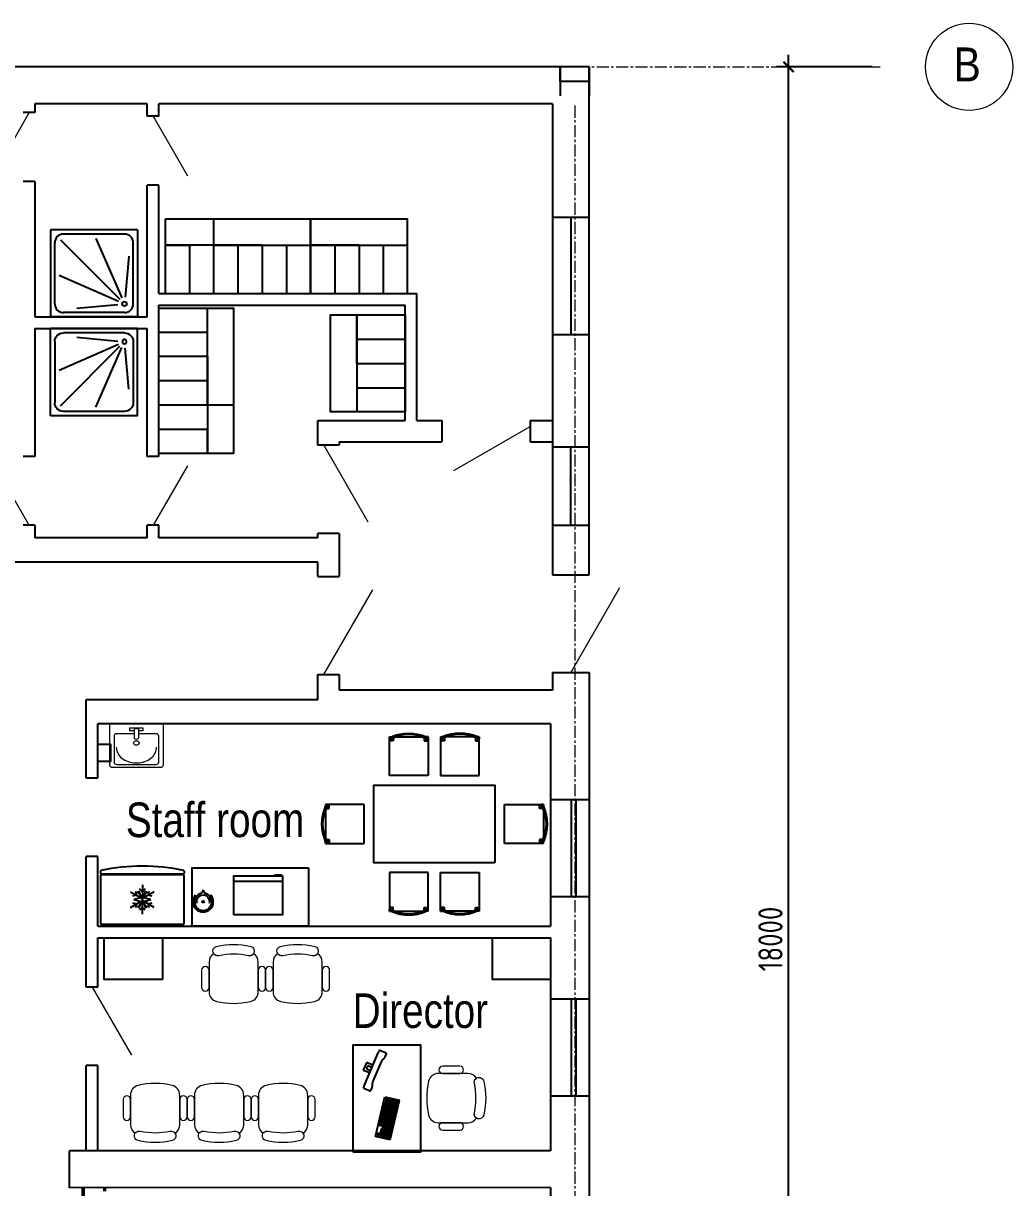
# Model space of a CAD drawing. Header units: millimetres. Extents: x 18087 to 88242, y 6810 to 56435.
# Drawn here: x 78032 to 88242, y 29670 to 41686 of the extents above; entities that cross this region are included whole.
import ezdxf
from ezdxf.enums import TextEntityAlignment as Align

# ---------------------------------------------------------------- set-up
doc = ezdxf.new("R2010")
doc.units = ezdxf.units.MM
doc.linetypes.add('CENTER', pattern=[2, 1.25, -0.25, 0.25, -0.25])
for name, color, linetype, lineweight in [('axis 2', 40, 'CENTER', 9), ('dim', 4, 'Continuous', 20), ('door', 9, 'Continuous', 9)]:
    doc.layers.add(name, color=color, linetype=linetype, lineweight=lineweight)
for name, color, linetype in [('sanitary', 4, 'Continuous'), ('Tehnologia', 4, 'Continuous'), ('Tehnologiya', 4, 'Continuous'), ('txt', 7, 'Continuous'), ('wall', 5, 'Continuous')]:
    doc.layers.add(name, color=color, linetype=linetype)
doc.styles.add('Arial', font='arial.ttf', dxfattribs={"width": 0.8, "height": 1.75})
doc.styles.add('ESKD', font='GOTHIC.TTF', dxfattribs={"width": 0.9})
doc.styles.add('GOST 2.304', font='CS_Gost2304.shx')
doc.styles.get("Standard").update_dxf_attribs({"font": 'arial.ttf'})
doc.dimstyles.new('SPDS$0', dxfattribs={"dimscale": 100, "dimtxt": 2.5, "dimasz": 1.5, "dimexe": 1.25, "dimexo": 0.625, "dimtad": 1, "dimdec": 0, "dimrnd": 0.001, "dimtxsty": 'GOST 2.304', "dimblk": 'ARCHTICK', "dimcen": 1.5, "dimdle": 1.25, "dimadec": 0, "dimazin": 2, "dimtfac": 0.75, "dimtdec": 0, "dimtmove": 1, "dimatfit": 0, "dimfxl": 1, "dimtolj": 1, "dimarcsym": 0})

# ---------------------------------------------------------------- blocks, each defined once
blk = doc.blocks.new('_ARCHTICK')
at = {"color": 0, "linetype": 'ByBlock', "const_width": 0.15}
blk.add_lwpolyline([(-0.354, -0.354), (0.354, 0.354)], dxfattribs=at)
blk = doc.blocks.new('*D471')
at = {"layer": 'Defpoints', "color": 0, "ltscale": 125, "transparency": 16777216}
for p in [(85929, 41236), (86853, 41236), (85929, 23236)]:
    blk.add_point(p, dxfattribs=at)
at = {"layer": 'dim', "color": 0, "lineweight": -2, "ltscale": 125, "transparency": 16777216}
for p, q in [((85929, 23111), (85929, 41361)), ((86790, 41236), (85804, 41236)), ((85867, 23236), (85804, 23236))]:
    blk.add_line(p, q, dxfattribs=at)
at = {"layer": 'dim', "color": 0, "lineweight": -2, "ltscale": 125, "transparency": 16777216, "xscale": 150, "yscale": 150, "zscale": 150}
for p, rotation in [((85929, 41236), 90), ((85929, 23236), 270)]:
    blk.add_blockref('_ARCHTICK', p, dxfattribs=dict(at, rotation=rotation))
at = {"layer": 'dim', "color": 0, "ltscale": 125, "transparency": 16777216, "insert": (85742, 32236), "char_height": 250, "attachment_point": 5, "rotation": 90, "style": 'GOST 2.304'}
blk.add_mtext('\\A1;18000', dxfattribs=at)
blk = doc.blocks.new('refr')
at = {"color": 0}
for p, q in [((0.0245, 0.215), (0.0375, 0.215)), ((0.04, -0.2125), (0.04, 0.2125)), ((0.1324, 0.0608), (0.1675, 0)), ((0.2126, 0.0608), (0.1775, 0)), ((0.0973, 0), (0.1675, 0)), ((0.1324, -0.0608), (0.1675, 0)), ((0.1775, 0), (0.1675, 0)), ((0.2477, 0), (0.1775, 0)), ((0.2126, -0.0608), (0.1775, 0)), ((0.0245, -0.215), (0.0375, -0.215))]:
    blk.add_line(p, q, dxfattribs=at)
blk.add_lwpolyline([(0.3, -0.2125), (0.3, 0.2125, 0.414214), (0.2975, 0.215), (0.0475, 0.215, 0.414214), (0.045, 0.2125), (0.045, -0.2125, 0.414214), (0.0475, -0.215), (0.2975, -0.215, 0.414214)], format="xyb", close=True, dxfattribs=at)
for points in [[(0.1173, 0.0151), (0.1324, 0), (0.1173, -0.0151)], [(0.1729, 0.0438), (0.1631, 0.0075), (0.1269, 0.0172)], [(0.1555, 0.0511), (0.1499, 0.0304), (0.1293, 0.0359)], [(0.1323, 0.0265), (0.1588, 0), (0.1323, -0.0265)], [(0.2181, 0.0172), (0.1819, 0.0075), (0.1721, 0.0438)], [(0.2127, 0.0265), (0.1862, 0), (0.2127, -0.0265)], [(0.2157, 0.0359), (0.1951, 0.0304), (0.1895, 0.0511)], [(0.2277, 0.0151), (0.2126, 0), (0.2277, -0.0151)], [(0.1269, -0.0172), (0.1631, -0.0075), (0.1729, -0.0438)], [(0.1293, -0.0359), (0.1499, -0.0304), (0.1555, -0.0511)], [(0.1721, -0.0438), (0.1819, -0.0075), (0.2181, -0.0172)], [(0.1895, -0.0511), (0.1951, -0.0304), (0.2157, -0.0359)]]:
    blk.add_lwpolyline(points, dxfattribs=at)
for centre, radius, start, end in [((1.0376, 0), 1.0376, 168.15448, 191.84552), ((0.0245, 0.2125), 0.0025, 90, 168.68217), ((0.0375, 0.2125), 0.0025, 0, 90), ((0.0245, -0.2125), 0.0025, 191.31783, 270), ((0.0375, -0.2125), 0.0025, 270, 0)]:
    blk.add_arc(centre, radius, start, end, dxfattribs=at)
blk = doc.blocks.new('SYMBOL_Tisch_3_2D')
blk.add_lwpolyline([(-0.625, 0.4), (0.625, 0.4), (0.625, -0.4), (-0.625, -0.4), (-0.625, 0.4)])
blk = doc.blocks.new('SYMBOL_Stuhl_1_2D')
at = {"extrusion": (-1, 1.22461e-16, -3.67382e-16)}
for p, q in [((-0.4, 0.2), (-0.4, 0.18)), ((-0.4, -0.2), (-0.4, -0.18))]:
    blk.add_line(p, q, dxfattribs=at)
at = {"extrusion": (-2.44921e-16, 1, 0)}
blk.add_line((-0.4, 0.2), (-0.38, 0.2), dxfattribs=at)
for p, q in [((-0.4, 0.2), (-0.4, 0.18)), ((-0.4, 0.2), (-0.38, 0.2)), ((0, 0.2), (-0.4, 0.2)), ((-0.38, 0.18), (-0.4, 0.18)), ((-0.4, 0.139), (-0.4, -0.139)), ((-0.391, 0.16), (-0.36, 0.16)), ((-0.38, 0.18), (-0.38, 0.2)), ((0, -0.2), (0, 0.2)), ((-0.38, -0.18), (-0.4, -0.18)), ((-0.4, -0.2), (-0.4, -0.18)), ((-0.4, -0.2), (-0.38, -0.2)), ((-0.4, -0.2), (0, -0.2)), ((-0.391, -0.16), (-0.36, -0.16)), ((-0.38, -0.18), (-0.38, -0.2))]:
    blk.add_line(p, q)
at = {"extrusion": (4.28077e-17, -0.998752, 0.049938)}
blk.add_line((-0.38, 0.18), (-0.4, 0.18), dxfattribs=at)
blk.add_line((-0.38, 0.18), (-0.4, 0.18), dxfattribs=at)
at = {"extrusion": (0.998752, 2.44616e-16, 0.049938)}
blk.add_line((-0.38, 0.18), (-0.38, 0.2), dxfattribs=at)
at = {"extrusion": (0.998752, 1.22308e-16, 0.049938)}
blk.add_line((-0.36, 0.16), (-0.36, 0.2), dxfattribs=at)
at = {"extrusion": (-7.95001e-17, 0.998752, 0.049938)}
blk.add_line((-0.38, -0.18), (-0.4, -0.18), dxfattribs=at)
at = {"extrusion": (-1.83691e-16, -1, 0)}
blk.add_line((-0.4, -0.2), (-0.38, -0.2), dxfattribs=at)
at = {"extrusion": (0.998752, -1.22308e-16, 0.049938)}
for p, q in [((-0.38, -0.18), (-0.38, -0.2)), ((-0.36, -0.16), (-0.36, -0.2))]:
    blk.add_line(p, q, dxfattribs=at)
for centre, radius, start, end in [((0.013, 0), 0.451, 156.4498, 203.5502), ((-0.063, 0), 0.365, 150.4204, 209.575)]:
    blk.add_arc(centre, radius, start, end)
blk = doc.blocks.new('A$C29102424')
at = {"color": 0, "ltscale": 0.5, "yscale": 1000, "zscale": 1000}
for name, p, xscale, rotation in [('SYMBOL_Stuhl_1_2D', (-264, 500), -1000, 90), ('SYMBOL_Stuhl_1_2D', (264, 500), 1000, 270), ('SYMBOL_Tisch_3_2D', (0, 0), 1000, 180), ('SYMBOL_Stuhl_1_2D', (-264, -500), 1000, 90), ('SYMBOL_Stuhl_1_2D', (264, -500), -1000, 270)]:
    blk.add_blockref(name, p, dxfattribs=dict(at, xscale=xscale, rotation=rotation))
for p, xscale in [((-725, 0), 1000), ((725, 0), -1000)]:
    blk.add_blockref('SYMBOL_Stuhl_1_2D', p, dxfattribs=dict(at, xscale=xscale))
blk = doc.blocks.new('input_sink2.dwg')
at = {"color": 0, "linetype": 'Continuous', "lineweight": 0, "ltscale": 25.4}
for p, q in [((102, 203), (102, 22)), ((396, 230), (124, 230)), ((419, -203), (419, 203)), ((41, -67), (41, 67)), ((41, 67), (72, 67)), ((49, 22), (147, 22)), ((49, 22), (49, -22)), ((72, 67), (72, 22)), ((401, -10), (401, 10)), ((72, -67), (41, -67)), ((49, -22), (147, -22)), ((72, -22), (72, -67)), ((102, -22), (102, -203)), ((124, -230), (396, -230))]:
    blk.add_line(p, q, dxfattribs=at)
at = {"color": 0, "linetype": 'Continuous', "lineweight": 0, "ltscale": 25.4, "flags": 128}
blk.add_lwpolyline([(450, -248, -0.415724), (427, -275), (0, -275), (0, 275), (427, 275, -0.415724), (450, 248)], format="xyb", close=True, dxfattribs=at)
at = {"color": 0, "linetype": 'Continuous', "lineweight": 0, "ltscale": 25.4}
blk.add_arc((128, 0), 29.1, 310.9181, 49.0813, dxfattribs=at)
for centre, major_axis, start_param, end_param in [((124, 203), (0, 27.5), 6.283185, 7.853982), ((239, 10), (0, 198), 4.712388, 6.283186), ((396, 203), (0, 27.5), 4.712388, 6.283186), ((239, -10), (0, 198), 3.141592, 4.71239), ((124, -203), (0, 27.5), 1.570796, 3.141593), ((396, -203), (0, 27.5), 3.141592, 4.71239)]:
    blk.add_ellipse(centre, major_axis=major_axis, ratio=0.818182, start_param=start_param, end_param=end_param, dxfattribs=at)
blk.add_ellipse((196, 0), major_axis=(0, 28.4), ratio=0.818182, dxfattribs=at)
at = {"flags": 1}
for tag in ['Reference', 'Description', 'Type', 'Manufacturer', 'Model', 'Inventory_No.', 'Part_No.', 'Cost']:
    blk.add_attdef(tag, (0, -275), '', height=0.125, dxfattribs=at)
blk = doc.blocks.new('ACTRIX_134')
at = {"color": 0, "linetype": 'Continuous', "lineweight": 0, "ltscale": 25.4, "flags": 128}
for points in [[(6.92, 23.19, -1), (6.02, 19.39, 0.101392), (-6.02, 19.39, -1), (-6.92, 23.19, -0.116963)], [(-8.1, 20.2, 0.260446), (-10, 16.8), (-10, 4.7, 0.34754), (-6.92, 0.81, 0.116963), (6.92, 0.81, 0.34754), (10, 4.7), (10, 16.8, 0.260446), (8.1, 20.2, -0.313361), (6.02, 19.39, 0.101392), (-6.02, 19.39, -0.313361)], [(-13, 13.5), (-13, 6.5, 1), (-10, 6.5), (-10, 13.5, 1)], [(13, 13.5, 1), (10, 13.5), (10, 6.5, 1), (13, 6.5)]]:
    blk.add_lwpolyline(points, format="xyb", close=True, dxfattribs=at)
blk = doc.blocks.new('monitor')
at = {"linetype": 'Continuous'}
for p, q in [((165, 149), (166, 150)), ((165, 148), (165, 149)), ((165, 148), (165, 85)), ((166, 150), (168, 150)), ((252, 150), (168, 150)), ((194, 126), (195, 127)), ((194, 126), (194, 126)), ((194, 85), (194, 126)), ((194, 126), (194, 126)), ((195, 127), (197, 128)), ((197, 128), (199, 129)), ((201, 130), (199, 129)), ((201, 130), (204, 130)), ((204, 130), (207, 131)), ((207, 131), (213, 131)), ((213, 131), (216, 130)), ((216, 130), (219, 130)), ((219, 130), (221, 129)), ((221, 129), (223, 128)), ((223, 128), (225, 127)), ((225, 127), (226, 126)), ((226, 126), (226, 126)), ((226, 126), (226, 85)), ((226, 126), (226, 126)), ((252, 150), (254, 150)), ((254, 150), (255, 149)), ((255, 149), (255, 148)), ((255, 85), (255, 148)), ((0, 78), (1, 79)), ((0, 76), (0, 78)), ((0, 4), (0, 76)), ((0, 2), (0, 4)), ((1, 1), (0, 2)), ((1, 79), (2, 80)), ((3, 0), (1, 1)), ((2, 80), (4, 81)), ((5, 0), (3, 0)), ((4, 81), (6, 82)), ((6, 82), (8, 83)), ((8, 83), (11, 83)), ((11, 83), (15, 84)), ((15, 84), (19, 84)), ((19, 84), (24, 85)), ((19, 84), (19, 84)), ((24, 85), (28, 85)), ((28, 85), (392, 85)), ((41, 0), (39, 0)), ((44, 0), (41, 0)), ((47, 1), (44, 0)), ((45, 0), (44, 0)), ((49, 1), (47, 1)), ((51, 1), (49, 1)), ((53, 2), (51, 1)), ((67, 9), (53, 2)), ((53, 2), (53, 2)), ((68, 10), (67, 9)), ((72, 11), (68, 10)), ((76, 12), (72, 11)), ((81, 13), (76, 12)), ((86, 13), (81, 13)), ((92, 14), (86, 13)), ((99, 14), (92, 14)), ((317, 14), (99, 14)), ((322, 14), (317, 14)), ((329, 14), (322, 14)), ((335, 13), (329, 14)), ((340, 13), (335, 13)), ((345, 12), (340, 13)), ((349, 11), (345, 12)), ((352, 10), (349, 11)), ((367, 2), (352, 10)), ((368, 1), (367, 2)), ((370, 1), (368, 1)), ((372, 1), (370, 1)), ((375, 0), (372, 1)), ((375, 0), (376, 0)), ((378, 0), (376, 0)), ((381, 0), (378, 0)), ((383, 0), (381, 0)), ((392, 85), (396, 85)), ((396, 85), (401, 84)), ((401, 84), (405, 84)), ((405, 84), (409, 83)), ((409, 83), (412, 83)), ((412, 83), (414, 82)), ((414, 82), (416, 81)), ((417, 0), (415, 0)), ((418, 80), (416, 81)), ((419, 1), (417, 0)), ((418, 80), (419, 79)), ((420, 78), (419, 79)), ((420, 2), (419, 1)), ((420, 76), (420, 78)), ((420, 76), (420, 4)), ((420, 4), (420, 2)), ((420, 4), (420, 2)), ((39, 0), (5, 0)), ((415, 0), (383, 0))]:
    blk.add_line(p, q, dxfattribs=at)
blk = doc.blocks.new('keyb')
at = {"linetype": 'Continuous'}
for p, q in [((0, 155), (0, 0)), ((420, 155), (0, 155)), ((9, 122), (9, 141)), ((9, 141), (29, 141)), ((29, 122), (9, 122)), ((10, 140), (10, 123)), ((28, 140), (10, 140)), ((10, 123), (28, 123)), ((28, 123), (28, 140)), ((29, 141), (29, 122)), ((47, 122), (47, 141)), ((47, 141), (127, 141)), ((127, 122), (47, 122)), ((66, 140), (48, 140)), ((48, 140), (48, 123)), ((48, 123), (66, 123)), ((66, 123), (66, 140)), ((68, 140), (68, 123)), ((86, 140), (68, 140)), ((68, 123), (86, 123)), ((86, 123), (86, 140)), ((106, 140), (88, 140)), ((88, 140), (88, 123)), ((88, 123), (106, 123)), ((106, 123), (106, 140)), ((126, 140), (108, 140)), ((108, 140), (108, 123)), ((108, 123), (126, 123)), ((126, 123), (126, 140)), ((127, 141), (127, 122)), ((134, 141), (214, 141)), ((134, 122), (134, 141)), ((214, 122), (134, 122)), ((153, 140), (135, 140)), ((135, 140), (135, 123)), ((135, 123), (153, 123)), ((153, 123), (153, 140)), ((173, 140), (155, 140)), ((155, 140), (155, 123)), ((155, 123), (173, 123)), ((173, 123), (173, 140)), ((193, 140), (175, 140)), ((175, 140), (175, 123)), ((175, 123), (193, 123)), ((193, 123), (193, 140)), ((213, 140), (195, 140)), ((195, 140), (195, 123)), ((195, 123), (213, 123)), ((213, 123), (213, 140)), ((214, 141), (214, 122)), ((221, 122), (221, 141)), ((221, 141), (301, 141)), ((301, 122), (221, 122)), ((222, 140), (222, 123)), ((240, 140), (222, 140)), ((222, 123), (240, 123)), ((240, 123), (240, 140)), ((242, 140), (242, 123)), ((260, 140), (242, 140)), ((242, 123), (260, 123)), ((260, 123), (260, 140)), ((262, 140), (262, 123)), ((280, 140), (262, 140)), ((262, 123), (280, 123)), ((280, 123), (280, 140)), ((282, 140), (282, 123)), ((300, 140), (282, 140)), ((282, 123), (300, 123)), ((300, 123), (300, 140)), ((301, 141), (301, 122)), ((381, 141), (401, 141)), ((381, 122), (381, 141)), ((401, 122), (381, 122)), ((382, 140), (382, 123)), ((400, 140), (382, 140)), ((382, 123), (400, 123)), ((400, 123), (400, 140)), ((401, 141), (401, 122)), ((420, 0), (420, 155)), ((420, 0), (0, 0)), ((9, 13), (9, 114)), ((9, 114), (301, 114)), ((301, 13), (9, 13)), ((10, 113), (10, 94)), ((32, 113), (10, 113)), ((10, 94), (32, 94)), ((10, 92), (10, 74)), ((36, 92), (10, 92)), ((10, 74), (36, 74)), ((10, 72), (10, 54)), ((40, 72), (10, 72)), ((10, 54), (40, 54)), ((10, 52), (10, 34)), ((34, 52), (10, 52)), ((10, 34), (34, 34)), ((28, 32), (10, 32)), ((10, 32), (10, 14)), ((10, 14), (28, 14)), ((28, 14), (28, 32)), ((52, 32), (30, 32)), ((30, 32), (30, 14)), ((30, 14), (52, 14)), ((32, 94), (32, 113)), ((34, 94), (34, 113)), ((52, 113), (34, 113)), ((34, 94), (52, 94)), ((34, 34), (34, 52)), ((36, 92), (36, 74)), ((54, 52), (36, 52)), ((36, 52), (36, 34)), ((36, 34), (54, 34)), ((56, 92), (38, 92)), ((38, 92), (38, 74)), ((38, 74), (56, 74)), ((40, 54), (40, 72)), ((60, 72), (42, 72)), ((42, 72), (42, 54)), ((42, 54), (60, 54)), ((52, 94), (52, 113)), ((52, 14), (52, 32)), ((54, 113), (54, 94)), ((72, 113), (54, 113)), ((54, 94), (72, 94)), ((54, 52), (54, 34)), ((220, 32), (54, 32)), ((54, 32), (54, 14)), ((54, 14), (220, 14)), ((56, 92), (56, 74)), ((74, 52), (56, 52)), ((56, 52), (56, 34)), ((56, 34), (74, 34)), ((76, 92), (58, 92)), ((58, 92), (58, 74)), ((58, 74), (76, 74)), ((60, 54), (60, 72)), ((80, 72), (62, 72)), ((62, 72), (62, 54)), ((62, 54), (80, 54)), ((72, 94), (72, 113)), ((74, 94), (74, 113)), ((92, 113), (74, 113)), ((74, 94), (92, 94)), ((74, 34), (74, 52)), ((76, 92), (76, 74)), ((94, 52), (76, 52)), ((76, 52), (76, 34)), ((76, 34), (94, 34)), ((96, 92), (78, 92)), ((78, 92), (78, 74)), ((78, 74), (96, 74)), ((80, 54), (80, 72)), ((100, 72), (82, 72)), ((82, 72), (82, 54)), ((82, 54), (100, 54)), ((86, 14), (86, 32)), ((92, 94), (92, 113)), ((94, 94), (94, 113)), ((112, 113), (94, 113)), ((94, 94), (112, 94)), ((94, 34), (94, 52)), ((96, 92), (96, 74)), ((114, 52), (96, 52)), ((96, 52), (96, 34)), ((96, 34), (114, 34)), ((116, 92), (98, 92)), ((98, 92), (98, 74)), ((98, 74), (116, 74)), ((100, 54), (100, 72)), ((120, 72), (102, 72)), ((102, 72), (102, 54)), ((102, 54), (120, 54)), ((112, 94), (112, 113)), ((114, 94), (114, 113)), ((132, 113), (114, 113)), ((114, 94), (132, 94)), ((114, 34), (114, 52)), ((116, 92), (116, 74)), ((134, 52), (116, 52)), ((116, 52), (116, 34)), ((116, 34), (134, 34)), ((136, 92), (118, 92)), ((118, 92), (118, 74)), ((118, 74), (136, 74)), ((120, 54), (120, 72)), ((140, 72), (122, 72)), ((122, 72), (122, 54)), ((122, 54), (140, 54)), ((132, 94), (132, 113)), ((134, 94), (134, 113)), ((152, 113), (134, 113)), ((134, 94), (152, 94)), ((134, 34), (134, 52)), ((136, 92), (136, 74)), ((154, 52), (136, 52)), ((136, 52), (136, 34)), ((136, 34), (154, 34)), ((156, 92), (138, 92)), ((138, 92), (138, 74)), ((138, 74), (156, 74)), ((140, 54), (140, 72)), ((160, 72), (142, 72)), ((142, 72), (142, 54)), ((142, 54), (160, 54)), ((152, 94), (152, 113)), ((154, 94), (154, 113)), ((172, 113), (154, 113)), ((154, 94), (172, 94)), ((154, 34), (154, 52)), ((156, 92), (156, 74)), ((174, 52), (156, 52)), ((156, 52), (156, 34)), ((156, 34), (174, 34)), ((176, 92), (158, 92)), ((158, 92), (158, 74)), ((158, 74), (176, 74)), ((160, 54), (160, 72)), ((180, 72), (162, 72)), ((162, 72), (162, 54)), ((162, 54), (180, 54)), ((172, 94), (172, 113)), ((174, 94), (174, 113)), ((192, 113), (174, 113)), ((174, 94), (192, 94)), ((174, 34), (174, 52)), ((176, 92), (176, 74)), ((194, 52), (176, 52)), ((176, 52), (176, 34)), ((176, 34), (194, 34)), ((196, 92), (178, 92)), ((178, 92), (178, 74)), ((178, 74), (196, 74)), ((180, 54), (180, 72)), ((200, 72), (182, 72)), ((182, 72), (182, 54)), ((182, 54), (200, 54)), ((192, 94), (192, 113)), ((194, 94), (194, 113)), ((212, 113), (194, 113)), ((194, 94), (212, 94)), ((194, 34), (194, 52)), ((196, 92), (196, 74)), ((214, 52), (196, 52)), ((196, 52), (196, 34)), ((196, 34), (214, 34)), ((216, 92), (198, 92)), ((198, 92), (198, 74)), ((198, 74), (216, 74)), ((200, 54), (200, 72)), ((220, 72), (202, 72)), ((202, 72), (202, 54)), ((202, 54), (220, 54)), ((212, 94), (212, 113)), ((214, 113), (214, 94)), ((232, 113), (214, 113)), ((214, 94), (232, 94)), ((214, 52), (214, 34)), ((216, 92), (216, 74)), ((234, 52), (216, 52)), ((216, 52), (216, 34)), ((216, 34), (234, 34)), ((236, 92), (218, 92)), ((218, 92), (218, 74)), ((218, 74), (236, 74)), ((220, 54), (220, 72)), ((220, 14), (220, 32)), ((222, 72), (222, 54)), ((240, 72), (222, 72)), ((222, 54), (240, 54)), ((240, 32), (222, 32)), ((222, 32), (222, 14)), ((222, 14), (240, 14)), ((232, 94), (232, 113)), ((234, 94), (234, 113)), ((252, 113), (234, 113)), ((234, 94), (252, 94)), ((234, 34), (234, 52)), ((236, 92), (236, 74)), ((254, 52), (236, 52)), ((236, 52), (236, 34)), ((236, 34), (254, 34)), ((256, 92), (238, 92)), ((238, 92), (238, 74)), ((238, 74), (256, 74)), ((240, 54), (240, 72)), ((240, 14), (240, 32)), ((242, 72), (242, 54)), ((260, 72), (242, 72)), ((242, 54), (260, 54)), ((260, 32), (242, 32)), ((242, 32), (242, 14)), ((242, 14), (260, 14)), ((252, 94), (252, 113)), ((254, 94), (254, 113)), ((272, 113), (254, 113)), ((254, 94), (272, 94)), ((254, 34), (254, 52)), ((256, 92), (256, 74)), ((280, 52), (256, 52)), ((256, 52), (256, 34)), ((256, 34), (280, 34)), ((276, 92), (258, 92)), ((258, 92), (258, 74)), ((258, 74), (276, 74)), ((260, 54), (260, 72)), ((260, 14), (260, 32)), ((262, 72), (262, 54)), ((280, 72), (262, 72)), ((262, 54), (280, 54)), ((280, 32), (262, 32)), ((262, 32), (262, 14)), ((262, 14), (280, 14)), ((272, 94), (272, 113)), ((274, 113), (274, 94)), ((300, 113), (274, 113)), ((274, 94), (300, 94)), ((276, 74), (276, 92)), ((300, 92), (278, 92)), ((278, 92), (278, 74)), ((278, 74), (282, 74)), ((280, 54), (280, 72)), ((280, 34), (280, 52)), ((280, 14), (280, 32)), ((282, 74), (282, 54)), ((282, 54), (300, 54)), ((282, 52), (282, 34)), ((300, 52), (282, 52)), ((282, 34), (300, 34)), ((300, 32), (282, 32)), ((282, 32), (282, 14)), ((282, 14), (300, 14)), ((300, 94), (300, 113)), ((300, 54), (300, 92)), ((300, 34), (300, 52)), ((300, 14), (300, 32)), ((301, 114), (301, 13)), ((321, 13), (321, 114)), ((321, 114), (401, 114)), ((401, 13), (321, 13)), ((322, 113), (322, 94)), ((340, 113), (322, 113)), ((322, 94), (340, 94)), ((322, 92), (322, 74)), ((340, 92), (322, 92)), ((322, 74), (340, 74)), ((322, 72), (322, 54)), ((340, 72), (322, 72)), ((322, 54), (340, 54)), ((322, 52), (322, 34)), ((340, 52), (322, 52)), ((322, 34), (340, 34)), ((360, 32), (322, 32)), ((322, 32), (322, 14)), ((322, 14), (360, 14)), ((340, 94), (340, 113)), ((340, 74), (340, 92)), ((340, 54), (340, 72)), ((340, 34), (340, 52)), ((342, 113), (342, 94)), ((360, 113), (342, 113)), ((342, 94), (360, 94)), ((342, 92), (342, 74)), ((360, 92), (342, 92)), ((342, 74), (360, 74)), ((342, 72), (342, 54)), ((360, 72), (342, 72)), ((342, 54), (360, 54)), ((360, 52), (342, 52)), ((342, 52), (342, 34)), ((342, 34), (360, 34)), ((360, 94), (360, 113)), ((360, 74), (360, 92)), ((360, 54), (360, 72)), ((360, 34), (360, 52)), ((360, 14), (360, 32)), ((362, 113), (362, 94)), ((380, 113), (362, 113)), ((362, 94), (380, 94)), ((362, 92), (362, 74)), ((380, 92), (362, 92)), ((362, 74), (380, 74)), ((362, 72), (362, 54)), ((380, 72), (362, 72)), ((362, 54), (380, 54)), ((362, 52), (362, 34)), ((380, 52), (362, 52)), ((362, 34), (380, 34)), ((380, 32), (362, 32)), ((362, 32), (362, 14)), ((362, 14), (380, 14)), ((380, 94), (380, 113)), ((380, 74), (380, 92)), ((380, 54), (380, 72)), ((380, 34), (380, 52)), ((380, 14), (380, 32)), ((382, 113), (382, 94)), ((400, 113), (382, 113)), ((382, 94), (400, 94)), ((382, 92), (382, 74)), ((400, 92), (382, 92)), ((382, 74), (400, 74)), ((382, 72), (382, 54)), ((400, 72), (382, 72)), ((382, 54), (400, 54)), ((400, 52), (382, 52)), ((382, 52), (382, 14)), ((382, 14), (400, 14)), ((400, 94), (400, 113)), ((400, 74), (400, 92)), ((400, 54), (400, 72)), ((400, 14), (400, 52)), ((401, 114), (401, 13))]:
    blk.add_line(p, q, dxfattribs=at)
blk = doc.blocks.new('Dusche')
at = {"color": 0}
for p, q in [((0, 1000), (-1000, 1000)), ((-1000, 1000), (-1000, 0)), ((-150, 950), (-850, 950)), ((0, 1000), (0, 0)), ((-950, 150), (-950, 850)), ((-885, 885), (-203, 203)), ((-478, 900), (-180, 219)), ((-50, 150), (-50, 850)), ((-100, 695), (-143, 225)), ((-900, 478), (-219, 180)), ((-695, 100), (-225, 143)), ((0, 0), (-1000, 0)), ((-150, 50), (-850, 50))]:
    blk.add_line(p, q, dxfattribs=at)
blk.add_circle((-150, 150), 25, dxfattribs=at)
for centre, start, end in [((-850, 850), 90, 180), ((-150, 850), 0, 90), ((-850, 150), 180, 270), ((-150, 150), 270, 0)]:
    blk.add_arc(centre, 100, start, end, dxfattribs=at)

msp = doc.modelspace()

# ---------------------------------------------------------------- linework, layer by layer
at = {"layer": 'axis 2', "ltscale": 100}
for p, q in [((20949.1, 41235.5), (86891.6, 41235.5)), ((83722.4, 40835.5), (83722.4, 14077.8))]:
    msp.add_line(p, q, dxfattribs=at)
at = {"layer": 'axis 2', "color": 178, "linetype": 'ByBlock', "ltscale": 100, "true_color": 0x000000}
msp.add_circle((87791.6, 41235.5), 450, dxfattribs=at)
at = {"layer": 'door', "ltscale": 125}
for p, q in [((82474.3, 37070.5, 11726.9), (83262.4, 37525.5, 11726.9)), ((81132.4, 37330.5), (81587.4, 36542.5)), ((78092.4, 36505.5), (77737.4, 37120.4)), ((79726.9, 37120.4), (79371.9, 36505.5)), ((81132.4, 34965.5), (81637.4, 35840.2)), ((84185.6, 35859.9), (83680.6, 34985.2))]:
    msp.add_line(p, q, dxfattribs=at)
at = {"layer": 'door', "ltscale": 125, "elevation": 10030.6}
for points in [[(78092.4, 40763.3), (77737.4, 40148.4)], [(79371.9, 40725.5), (79726.9, 40110.7)]]:
    msp.add_lwpolyline(points, dxfattribs=at)
at = {"layer": 'door', "ltscale": 125}
msp.add_lwpolyline([(78742.4, 31739.7), (79147.4, 31038.2)], dxfattribs=at)
at = {"layer": 'sanitary', "lineweight": 25, "ltscale": 50}
for p, q in [((79996.7, 39665.5), (79496.7, 39665.5)), ((79496.7, 39665.5), (79496.7, 39395.5)), ((79996.7, 39395.5), (79496.7, 39395.5)), ((79496.7, 39395.5), (79746.7, 39395.5)), ((79496.7, 39395.5), (79496.7, 38895.5)), ((79746.7, 39395.5), (79746.7, 38895.5)), ((79996.7, 39395.5), (80996.7, 39395.5)), ((80496.7, 39395.5), (79996.7, 39395.5)), ((79996.7, 39395.5), (80246.7, 39395.5)), ((79996.7, 39395.5), (79996.7, 38895.5)), ((80246.7, 39395.5), (80246.7, 38895.5)), ((80496.7, 39395.5), (80496.7, 38895.5)), ((80746.7, 39395.5), (80746.7, 38895.5)), ((80996.7, 39395.5), (81996.7, 39395.5)), ((81496.7, 39395.5), (80996.7, 39395.5)), ((80996.7, 39395.5), (81246.7, 39395.5)), ((81246.7, 39395.5), (81246.7, 38895.5)), ((81496.7, 39395.5), (81496.7, 38895.5)), ((81746.7, 39395.5), (81746.7, 38895.5)), ((79931.9, 37745.5), (79931.9, 38745.5)), ((81472.4, 38675.5), (81472.4, 37675.5)), ((81472.4, 38175.5), (81472.4, 38675.5)), ((81472.4, 38675.5), (81472.4, 38425.5)), ((79931.9, 38495.5), (79431.9, 38495.5)), ((81472.4, 38425.5), (81972.4, 38425.5)), ((79931.9, 38245.5), (79431.9, 38245.5)), ((79931.9, 38245.5), (79931.9, 37745.5)), ((81472.4, 38175.5), (81972.4, 38175.5)), ((79931.9, 37995.5), (79431.9, 37995.5)), ((79931.9, 37745.5), (79931.9, 37995.5)), ((81472.4, 37925.5), (81972.4, 37925.5)), ((79931.9, 37745.5), (79931.9, 37245.5)), ((80201.9, 37745.5), (80201.9, 37245.5)), ((79931.9, 37495.5), (79431.9, 37495.5)), ((79931.9, 37245.5), (79931.9, 37495.5)), ((79931.9, 37245.5), (79431.9, 37245.5)), ((80201.9, 37245.5), (79931.9, 37245.5))]:
    msp.add_line(p, q, dxfattribs=at)
at = {"layer": 'sanitary', "linetype": 'Continuous', "ltscale": 0.8}
for p, q in [((80205.3, 32833), (80705.3, 32833)), ((80627.4, 32886.9), (80627.4, 32898.5)), ((80627.4, 32898.5), (80698.2, 32898.5)), ((80698.2, 32898.5), (80698.2, 32886.9)), ((79885.5, 32737.2), (79875, 32713)), ((79890.1, 32737.2), (79900.6, 32713)), ((79968.8, 32688.4), (79956.9, 32678.4))]:
    msp.add_line(p, q, dxfattribs=at)
at = {"layer": 'sanitary', "lineweight": 25, "ltscale": 50, "elevation": 0}
for points in [[(80996.7, 38895.5), (80996.7, 39665.5), (79996.7, 39665.5), (79996.7, 38895.5)], [(81996.7, 38895.5), (81996.7, 39665.5), (80996.7, 39665.5), (80996.7, 38895.5)], [(79431.9, 38745.5), (80201.9, 38745.5), (80201.9, 37745.5), (79431.9, 37745.5)], [(81972.4, 37675.5), (81202.4, 37675.5), (81202.4, 38675.5), (81972.4, 38675.5)]]:
    msp.add_lwpolyline(points, close=True, dxfattribs=at)
at = {"layer": 'sanitary', "elevation": 0}
msp.add_lwpolyline([(79496.7, 38895.5), (79996.7, 38895.5)], dxfattribs=at)
at = {"layer": 'sanitary', "lineweight": 25, "ltscale": 50, "elevation": 0}
msp.add_lwpolyline([(79431.9, 37245.5), (79431.9, 37745.5)], dxfattribs=at)
at = {"layer": 'sanitary', "linetype": 'Continuous', "ltscale": 0.8}
for points in [[(80974, 32969.9), (80974, 32369.9), (79774, 32369.9), (79774, 32969.9)], [(80205.3, 32486.9), (80205.3, 32886.9), (80705.3, 32886.9), (80705.3, 32486.9)]]:
    msp.add_lwpolyline(points, close=True, dxfattribs=at)
msp.add_circle((79887.8, 32620.6), 9.31, dxfattribs=at)
for centre, radius, start, end in [((79887.8, 32620.6), 105.6, 140.11245, 39.88755), ((79887.8, 32620.6), 90, 101.56228, 78.43772), ((79887.8, 32620.6), 68.2, 347.92817, 192.07183), ((79868.3, 32715.9), 7.27, 281.56228, 336.51156), ((79887.8, 32736.2), 2.53, 23.48844, 156.51156), ((79907.3, 32715.9), 7.27, 203.48844, 258.43772)]:
    msp.add_arc(centre, radius, start, end, dxfattribs=at)
at = {"layer": 'Tehnologia', "lineweight": 20, "elevation": 0}
msp.add_lwpolyline([(83722.4, 41235.5), (74995.8, 41235.5)], dxfattribs=at)
at = {"layer": 'Tehnologiya', "ltscale": 100, "elevation": 0}
msp.add_lwpolyline([(78802.4, 34246), (78932.7, 34246), (78932.7, 34067.9), (78802.4, 34067.9)], close=True, dxfattribs=at)
at = {"layer": 'Tehnologiya', "color": 4}
for points in [[(79467.1, 31819.9), (78867.1, 31819.9), (78867.1, 32249.9), (79467.1, 32249.9)], [(83472.4, 31819.9), (82872.4, 31819.9), (82872.4, 32249.9), (83472.4, 32249.9)]]:
    msp.add_lwpolyline(points, close=True, dxfattribs=at)
at = {"layer": 'Tehnologiya', "ltscale": 100}
msp.add_lwpolyline([(81433.5, 30039.4), (82133.5, 30039.4), (82133.5, 31139.4), (81433.5, 31139.4)], close=True, dxfattribs=at)
at = {"layer": 'wall', "ltscale": 100}
for p, q in [((83722.4, 41235.5), (70561.2, 41235.5)), ((83722.4, 41235.5), (74995.8, 41235.5)), ((83872.4, 41235.5), (77192.4, 41235.5)), ((83872.4, 39685.5, 3530.3), (83872.4, 41235.5)), ((78152.4, 40855.5), (78152.4, 40763.3)), ((79311.9, 40855.5, 9667.2), (78152.4, 40855.5, 8386.2)), ((79311.9, 40725.5), (79311.9, 40855.5)), ((79431.9, 40725.5), (79431.9, 40855.5)), ((83492.4, 40855.5, 14193.8), (79431.9, 40855.5, 9799.8)), ((83492.4, 40855.5, 14224.3), (83492.4, 39685.5, 13290.5)), ((78152.4, 40763.3, 10030.6), (78032.4, 40763.3, 10030.6)), ((79431.9, 40725.5, 10030.6), (79311.9, 40725.5, 10030.6)), ((78152.4, 40053.3, 10030.6), (78032.4, 40053.3, 10030.6)), ((78152.4, 40053.3), (78152.4, 38655.5)), ((79311.9, 38655.5), (79311.9, 40015.5)), ((79311.9, 39437.9), (79311.9, 40015.5)), ((79431.9, 40015.5, 10030.6), (79311.9, 40015.5, 10030.6)), ((79431.9, 38895.5), (79431.9, 40015.5)), ((79431.9, 39437.9), (79431.9, 40015.5)), ((83492.4, 39685.5), (83872.4, 39685.5)), ((79431.9, 38895.5), (82092.4, 38895.5)), ((82092.4, 37585.5, 12807.3), (82092.4, 38895.5, 12807.3)), ((79431.9, 37215.5), (79431.9, 38775.5)), ((79431.9, 38775.5), (81972.4, 38775.5)), ((81972.4, 37585.5, 12807.3), (81972.4, 38775.5, 12807.3)), ((78152.4, 38655.5), (79311.9, 38655.5)), ((78152.4, 38535.5), (79311.9, 38535.5)), ((78152.4, 38535.5), (78152.4, 37215.5)), ((79311.9, 37215.5), (79311.9, 38535.5)), ((83492.4, 38475.5, 12324.7), (83492.4, 37315.5, 11398.9)), ((83492.4, 38475.5), (83872.4, 38475.5)), ((83872.4, 37315.5, 8928.2), (83872.4, 38475.5, 6286.2)), ((81072.4, 37585.5), (81972.4, 37585.5)), ((81072.4, 37330.5), (81072.4, 37585.5)), ((82092.4, 37585.5), (82352.4, 37585.5)), ((82352.4, 37585.5, 11726.9), (82352.4, 37465.5, 11726.9)), ((83262.4, 37585.5), (83492.4, 37585.5)), ((83262.4, 37585.5, 11726.9), (83262.4, 37465.5, 11726.9)), ((82352.4, 37465.5, 11726.9), (82352.4, 37365.5, 11726.9)), ((81192.4, 37330.5), (81072.4, 37330.5)), ((81292.4, 37365.5, 10406.5), (81292.4, 37330.5, 10402.9)), ((81292.4, 37365.5), (82352.4, 37365.5)), ((83262.4, 37365.5), (83492.4, 37365.5)), ((83492.4, 37315.5), (83872.4, 37315.5)), ((78152.4, 37215.5), (78032.4, 37215.5)), ((79431.9, 37215.5), (79311.9, 37215.5)), ((78152.4, 36505.5), (78032.4, 36505.5)), ((78152.4, 36505.5), (78152.4, 36375.5)), ((79311.9, 36375.5), (79311.9, 36505.5)), ((79431.9, 36505.5), (79311.9, 36505.5)), ((79431.9, 36375.5), (79431.9, 36505.5)), ((81072.4, 36375.5), (81072.4, 36420.5)), ((81192.4, 36420.5), (81072.4, 36420.5)), ((81292.4, 36420.5, 10307.5), (81292.4, 35975.5, 10260.8)), ((83492.4, 36505.5, 10754.3), (83492.4, 35995.5, 10341)), ((83492.4, 36505.5), (83872.4, 36505.5)), ((83872.4, 35995.5, 11934.6), (83872.4, 36505.5, 10773)), ((79311.9, 36375.5), (78152.4, 36375.5)), ((81072.4, 36375.5), (79431.9, 36375.5)), ((81072.4, 36125.5), (75212.4, 36125.5)), ((81072.4, 35975.5), (81072.4, 36125.5)), ((81072.4, 35975.5), (81192.4, 35975.5)), ((83492.4, 35995.5), (83872.4, 35995.5)), ((83492.4, 34985.5), (83872.4, 34985.5)), ((83492.4, 34985.5, 9522.5), (83492.4, 34805.5)), ((81072.4, 34705.5), (81072.4, 34965.5)), ((81072.4, 34965.5), (81192.4, 34965.5)), ((81292.4, 34965.5, 10396.4), (81292.4, 34805.5, 10349.1)), ((83492.4, 34805.5), (81292.4, 34805.5))]:
    msp.add_line(p, q, dxfattribs=at)
at = {"layer": 'wall', "ltscale": 125}
for p, q in [((83492.4, 39685.5, 13274.5), (83492.4, 38475.5, 12308.8)), ((83682.4, 39685.5), (83682.4, 38475.5)), ((83872.4, 38475.5, 6331.7), (83872.4, 39685.5, 3575.8)), ((83262.4, 37465.5, 11726.9), (83262.4, 37365.5, 11726.9)), ((81292.4, 37330.5), (81192.4, 37330.5)), ((83492.4, 37315.5), (83492.4, 36505.5)), ((83682.4, 36505.5), (83682.4, 37315.5)), ((83872.4, 36505.5, 10818.6), (83872.4, 37315.5, 8973.7)), ((81292.4, 36420.5), (81192.4, 36420.5)), ((81192.4, 35975.5), (81292.4, 35975.5)), ((83872.4, 34985.5), (83872.4, 33674.9, 1312)), ((81192.4, 34965.5), (81292.4, 34965.5)), ((78682.4, 33897.5), (78682.4, 34705.5)), ((81072.4, 34705.5), (78682.4, 34705.5)), ((78802.4, 33897.5), (78802.4, 34455.5)), ((83472.4, 34455.5), (78802.4, 34455.5)), ((83472.4, 34455.5, 9092.9), (83472.4, 33674.9, 8460.3)), ((78802.4, 33897.5), (78682.4, 33897.5)), ((83472.4, 33674.9, 12186.7), (83872.4, 33674.9, 12186.7)), ((83687.4, 32674.9, 12186.7), (83687.4, 33674.9, 12186.7)), ((83737.4, 32674.9, 12186.7), (83737.4, 33674.9, 12186.7)), ((78682.4, 31739.7), (78682.4, 33087.5)), ((78802.4, 33087.5), (78682.4, 33087.5)), ((78802.4, 32369.9), (78802.4, 33087.5)), ((83472.4, 32674.9, 12186.7), (83872.4, 32674.9, 12186.7)), ((83472.4, 32674.9, 7649.8), (83472.4, 32369.9, 7402.7)), ((83872.4, 32674.9, 2313), (83872.4, 31619, 3369.9)), ((78802.4, 32369.9), (83472.4, 32369.9)), ((78802.4, 31739.7), (78802.4, 32249.9)), ((78802.4, 32249.9), (83472.4, 32249.9)), ((83472.4, 32249.9, 7305.4), (83472.4, 31619, 6794.2)), ((78802.4, 31739.7), (78682.4, 31739.7)), ((83472.4, 31619, 12186.7), (83872.4, 31619, 12186.7)), ((83687.4, 30619, 12186.7), (83687.4, 31619, 12186.7)), ((83737.4, 30619, 12186.7), (83737.4, 31619, 12186.7)), ((78682.4, 30049.8), (78682.4, 30929.7)), ((78802.4, 30929.7), (78682.4, 30929.7)), ((78802.4, 30049.8), (78802.4, 30929.7)), ((83472.4, 30619, 12186.7), (83872.4, 30619, 12186.7)), ((83472.4, 30619, 5983.7), (83472.4, 30049.8, 5522.4)), ((83872.4, 30619, 4370.9), (83872.4, 22811, 12186.7)), ((83472.4, 30049.8), (78507.7, 30049.8)), ((78617.7, 30049.8), (78507.7, 30049.8)), ((78507.7, 29669.8), (78507.7, 30049.8)), ((83472.4, 29670.5), (78507.7, 29669.8)), ((83472.4, 29670.5, 5215.1), (83472.4, 22811, 12186.7))]:
    msp.add_line(p, q, dxfattribs=at)
at = {"layer": 'wall', "ltscale": 100, "elevation": 14587.6}
msp.add_lwpolyline([(83872.4, 41235.5), (83872.4, 40935.5), (83872.4, 41085.5), (83572.4, 41085.5), (83572.4, 41235.5), (83572.4, 40935.5)], dxfattribs=at)
at = {"layer": 'wall', "color": 4, "ltscale": 125}
for points, elevation in [([(83472.4, 33674.9), (83472.4, 32674.9)], 8460.3), ([(83872.4, 33674.9), (83872.4, 32674.9)], 1312), ([(83472.4, 31619), (83472.4, 30619)], 6794.2), ([(83872.4, 31619), (83872.4, 30619)], 3369.9)]:
    msp.add_lwpolyline(points, dxfattribs=dict(at, elevation=elevation))

# ---------------------------------------------------------------- block references
at = {"layer": 'sanitary', "lineweight": 20, "xscale": 0.8999999999068677, "yscale": 0.8999999999068677, "zscale": 0.8999999999068677}
msp.add_blockref('Dusche', (79211.4, 38655.5), dxfattribs=at)
at = {"layer": 'sanitary', "lineweight": 20, "xscale": -0.8999999999068677, "yscale": 0.8999999999068677, "zscale": 0.9, "rotation": 180}
msp.add_blockref('Dusche', (79211.4, 38535.5), dxfattribs=at)
at = {"layer": 'sanitary', "linetype": 'Continuous', "ltscale": 0.8, "rotation": 270}
msp.add_blockref('input_sink2.dwg', (79199.5, 34455.5), dxfattribs=at)
at = {"layer": 'sanitary', "linetype": 'Continuous', "ltscale": 0.8, "xscale": 2000, "yscale": 2000, "zscale": 2000, "rotation": 270}
msp.add_blockref('refr', (79260.7, 32988.2), dxfattribs=at)
at = {"layer": 'Tehnologiya', "linetype": 'Continuous', "lineweight": 0, "ltscale": 25.4}
msp.add_blockref('A$C29102424', (82274, 33422.8), dxfattribs=at)
at = {"layer": 'Tehnologiya', "linetype": 'Continuous', "lineweight": 0, "ltscale": 25.4, "xscale": 25.39999999990687, "yscale": 25.39999999990687}
for p in [(80202.9, 31571.4), (80863.3, 31571.4)]:
    msp.add_blockref('ACTRIX_134', p, dxfattribs=at)
at = {"layer": 'Tehnologiya', "ltscale": 100, "extrusion": (0, 0, -1), "zscale": -1}
for name, p, rotation in [('monitor', (-81780.7, 31055.5, 5461), 292.9491835363339), ('keyb', (-81914.3, 30572.6, 5461), 283.1466345064391)]:
    msp.add_blockref(name, p, dxfattribs=dict(at, rotation=rotation))
at = {"layer": 'Tehnologiya', "linetype": 'Continuous', "lineweight": 0, "ltscale": 25.4, "xscale": 25.39999999990687, "yscale": 25.39999999990687}
for p, rotation in [((82194.6, 30594.6, -5461), 270), ((79392.6, 30745.5, -5461), 180), ((80053, 30745.5, -5461), 180), ((80713.4, 30745.5, -5461), 180)]:
    msp.add_blockref('ACTRIX_134', p, dxfattribs=dict(at, rotation=rotation))

# ---------------------------------------------------------------- texts
at = {"layer": 'axis 2', "color": 178, "ltscale": 100, "true_color": 0x000000, "insert": (87771.5, 41260.8), "char_height": 350, "width": 1032.557, "attachment_point": 5, "style": 'ESKD'}
msp.add_mtext('B', dxfattribs=at)
at = {"layer": 'txt', "style": 'Arial', "width": 0.8}
for s, p in [('Staff room', (80011.2, 33466.1)), ('Director', (82129.7, 31497.2)), ('Milk-washing', (78206.1, 29478.8))]:
    msp.add_text(s, height=357.15, dxfattribs=at).set_placement(p, align=Align.MIDDLE_CENTER)

# ---------------------------------------------------------------- dimensions: what is measured, and where the dimension line sits
at = {"layer": 'dim', "ltscale": 125}
dim = msp.add_linear_dim(base=(85929.2, 41235.5), p1=(85929.2, 23235.5), p2=(86852.7, 41235.5), angle=90, dimstyle='SPDS$0', override={"dimlfac": 1, "dimtxsty": 'GOST 2.304', "dimblk1": 'ARCHTICK', "dimblk2": 'ARCHTICK', "dimsah": 1, "dimtolj": 1}, dxfattribs=at)
dim.commit()
dim.dimension.update_dxf_attribs({"geometry": '*D471', "text_midpoint": (85741.7, 32235.5)})

doc.saveas('drawing.dxf')
